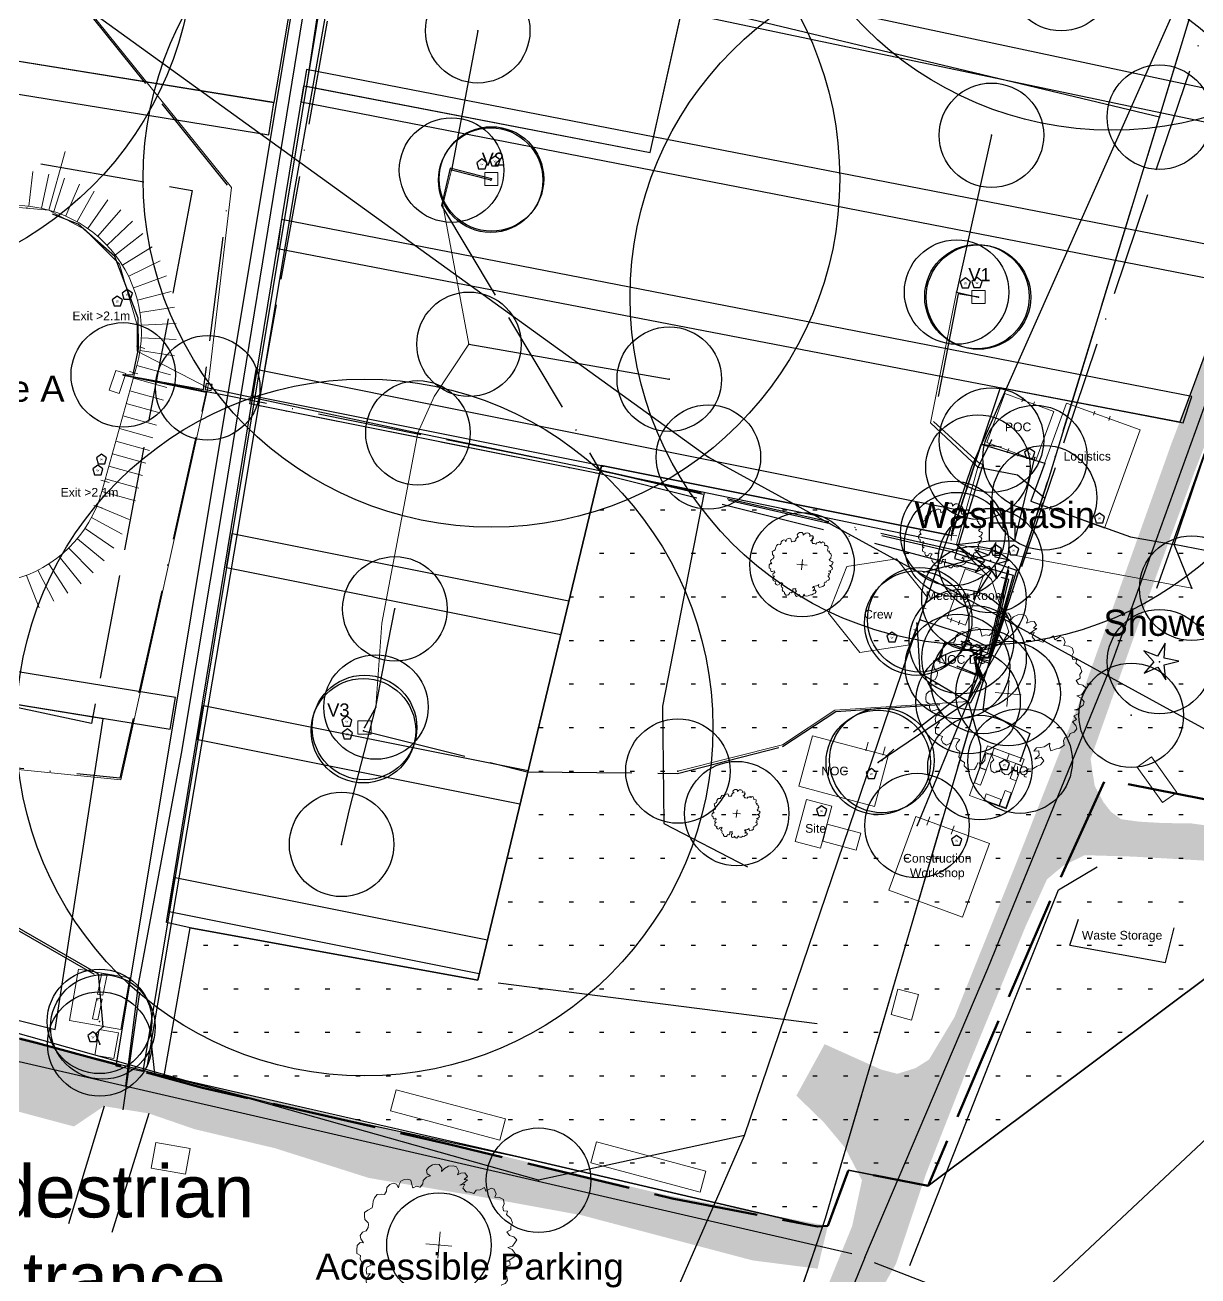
# Model space of a CAD drawing. Header units: metres. Extents: x 372109 to 376137, y 236217 to 239160.
# Drawn here: x 374133 to 374267.7, y 237912 to 238055.7 of the extents above; entities that cross this region are included whole.
import ezdxf

# ---------------------------------------------------------------- set-up
doc = ezdxf.new("R2010")
doc.units = ezdxf.units.M
doc.header["$MEASUREMENT"] = 0
doc.header["$PDMODE"] = 32
doc.header["$PDSIZE"] = 12
for name, pattern in [('ACAD_ISO02W100', [15, 12, -3]), ('ACAD_ISO05W100', [33, 24, -3, 0, -3, 0, -3]), ('ACAD_ISO11W100', [33, 12, -3, 12, -3, 0, -3])]:
    doc.linetypes.add(name, pattern=pattern)
for name, color, linetype, lineweight, true_color in [('Areas', 18, 'Continuous', 25, 0x000000), ('Areas ... Backstage', 16, 'Continuous', 25, 0x800000), ('Areas ... Camping', 96, 'Continuous', 25, 0x008000), ('Fences', 18, 'Continuous', 25, 0x000000), ('Fire ... CO2 Extinguisher', 4, 'Continuous', 25, 0x00ffff), ('Fire ... Foam Extinguisher', 3, 'Continuous', 25, 0x00ff00), ('Fire ... Water Extinguisher', 1, 'Continuous', 25, 0xff0000), ('Heras (internal)', 16, 'Continuous', 25, 0x800000), ('Heras (perimeter)', 16, 'Continuous', 25, 0x800000), ('Labels', 18, 'Continuous', 25, 0x000000), ('Labels ... Gate Labels', 18, 'Continuous', 25, 0x000000), ('License ... Film', 6, 'ACAD_ISO02W100', 25, 0xff00ff), ('License ... License Boundary', 1, 'ACAD_ISO02W100', 50, 0xff0000), ('Lighting ... Festoon', 4, 'Continuous', 25, 0x00ffff), ('Natural ... Hedges', 96, 'Continuous', 25, 0x008000), ('Natural ... Tree Symbols', 96, 'Continuous', 5, 0x008000), ('Natural ... Trees', 96, 'Continuous', 25, 0x008000), ('Natural ... Water', 176, 'Continuous', 25, 0x000080), ('NOC ... Copper', 9, 'ACAD_ISO05W100', 25, 0xc0c0c0), ('NOC ... DK', 18, 'Continuous', 13, 0x000000), ('NOC ... DK Names', 18, 'Continuous', 25, 0x000000), ('NOC ... DK Radius', 216, 'Continuous', 25, 0x800080), ('NOC ... Fibre', 2, 'ACAD_ISO11W100', 25, 0xffff00), ('NOC ... Switch', 30, 'Continuous', 25, 0xff7f00), ('Paths ... Fire', 253, 'Continuous', 25, 0xa0a0a4), ('Paths ... Roads', 56, 'Continuous', 25, 0x808000), ('Paths ... Trackway', 9, 'Continuous', 25, 0xc0c0c0), ('Pedestrian Barrier', 6, 'Continuous', 25, 0xff00ff), ('Power ... 16', 4, 'Continuous', 25, 0x00ffff), ('Power ... 32', 5, 'Continuous', 25, 0x0000ff), ('Power ... 400-3', 1, 'Continuous', 25, 0xff0000), ('Power ... 63-3', 20, 'Continuous', 13, 0xfd5b07), ('Power ... Distro', 3, 'Continuous', 25, 0x00ff00), ('Power ... Generator', 4, 'Continuous', 25, 0x00ffff), ('Services ... Comms ... Ducts', 3, 'Continuous', 25, 0x00ff00), ('Services ... Comms ... Manholes', 3, 'Continuous', 25, 0x00ff00), ('Services ... Water Lines', 5, 'Continuous', 25, 0x0000ff), ('Services ... Water Points', 5, 'Continuous', 25, 0x0000ff), ('Streets', 18, 'Continuous', 25, 0x000000), ('Structures', 18, 'Continuous', 18, 0x000000), ('Structures ... Exits', 18, 'Continuous', 5, 0x000000), ('Structures ... Guys & Poles', 253, 'Continuous', 9, 0xa0a0a4), ('Structures ... Internal', 9, 'Continuous', 0, 0xc0c0c0), ('Structures ... Vehicles', 253, 'Continuous', 25, 0xa0a0a4), ('Water ... Labels', 136, 'Continuous', 25, 0x008080), ('Water ... Pipes', 136, 'Continuous', 25, 0x008080), ('Water ... Points', 136, 'Continuous', 25, 0x008080)]:
    doc.layers.add(name, color=color, linetype=linetype, lineweight=lineweight, true_color=true_color)
doc.styles.add('textstyle118', font='Arial.ttf')
doc.styles.add('textstyle120', font='Arial.ttf')
doc.styles.add('textstyle124', font='Arial.ttf')
doc.styles.add('textstyle126', font='Arial.ttf')
doc.styles.add('textstyle127', font='Arial.ttf')
doc.styles.add('textstyle128', font='Arial.ttf')
doc.styles.add('textstyle129', font='Arial.ttf')
doc.styles.add('textstyle130', font='Arial.ttf')
doc.styles.add('textstyle131', font='Arial.ttf')
doc.styles.add('textstyle132', font='Arial.ttf')
doc.styles.add('textstyle133', font='Arial.ttf')
doc.styles.add('textstyle134', font='Arial.ttf')
doc.styles.add('textstyle15', font='Arial.ttf')
doc.styles.add('textstyle153', font='Arial.ttf')
doc.styles.add('textstyle154', font='Arial.ttf')
doc.styles.add('textstyle155', font='Arial.ttf')
doc.styles.add('textstyle16', font='Arial.ttf')
doc.styles.add('textstyle17', font='Arial.ttf')
doc.styles.add('textstyle170', font='Arial.ttf')
doc.styles.add('textstyle172', font='Arial.ttf')
doc.styles.add('textstyle53', font='Arial.ttf')
doc.styles.add('textstyle93', font='Arial.ttf')
doc.styles.add('textstyle99', font='Arial.ttf')

# ---------------------------------------------------------------- blocks, each defined once
blk = doc.blocks.new('Fire Extinguisher - Water')
at = {"layer": 'Fire ... Water Extinguisher'}
for p, q in [((0, 0.62), (-0.59, 0.19)), ((-0.59, 0.19), (-0.37, -0.5)), ((0.59, 0.19), (0, 0.62)), ((0.37, -0.5), (0.59, 0.19)), ((-0.37, -0.5), (0.37, -0.5))]:
    blk.add_line(p, q, dxfattribs=at)
at = {"layer": 'Fire ... Water Extinguisher', "insert": (0, 0), "char_height": 0.05, "attachment_point": 5, "style": 'textstyle17'}
blk.add_mtext('\\H0.25;W', dxfattribs=at)
blk = doc.blocks.new('Clearspan 9x9')
at = {"layer": 'Structures', "flags": 128}
blk.add_lwpolyline([(4.5, -4.5), (4.5, 4.5), (-4.5, 4.5), (-4.5, -4.5)], close=True, dxfattribs=at)
blk = doc.blocks.new('Clearspan 6x6')
at = {"layer": 'Structures', "flags": 128}
blk.add_lwpolyline([(3, -3), (3, 3), (-3, 3), (-3, -3)], close=True, dxfattribs=at)
blk = doc.blocks.new('Generator')
at = {"layer": 'Power ... Generator', "flags": 128}
blk.add_lwpolyline([(-1.5, -1), (1.5, -1), (1.5, 1), (-1.5, 1)], close=True, dxfattribs=at)
blk = doc.blocks.new('Cold Room 2.4x4.8')
at = {"layer": 'Structures', "flags": 128}
blk.add_lwpolyline([(-2.4, -1.2), (2.4, -1.2), (2.4, 1.2), (-2.4, 1.2)], close=True, dxfattribs=at)
at = {"layer": 'Structures ... Internal'}
for p, q in [((2.35, 1.15), (-2.35, 1.15)), ((-2.35, 1.15), (-2.35, -1.15)), ((2.35, -1.15), (2.35, 1.15)), ((-2.35, -1.15), (2.35, -1.15))]:
    blk.add_line(p, q, dxfattribs=at)
blk = doc.blocks.new('Clearspan 9x6')
at = {"layer": 'Structures', "flags": 128}
blk.add_lwpolyline([(4.5, -3), (4.5, 3), (-4.5, 3), (-4.5, -3)], close=True, dxfattribs=at)
blk = doc.blocks.new('Continest CN20')
at = {"layer": 'Structures', "flags": 128}
blk.add_lwpolyline([(-1.12, -3.029), (1.12, -3.029), (1.12, 3.029), (-1.12, 3.029)], close=True, dxfattribs=at)
blk = doc.blocks.new('Clearspan 12x9')
at = {"layer": 'Structures', "flags": 128}
blk.add_lwpolyline([(6.01, -4.29), (6.01, 4.71), (-5.99, 4.71), (-5.99, -4.29)], close=True, dxfattribs=at)
blk = doc.blocks.new('Fire Extinguisher - Foam')
at = {"layer": 'Fire ... Foam Extinguisher'}
for p, q in [((-0.01, 0.63), (-0.6, 0.19)), ((-0.6, 0.19), (-0.37, -0.52)), ((0.6, 0.2), (-0.01, 0.63)), ((0.38, -0.51), (0.6, 0.2)), ((-0.37, -0.52), (0.38, -0.51))]:
    blk.add_line(p, q, dxfattribs=at)
at = {"layer": 'Fire ... Foam Extinguisher', "insert": (0, 0), "char_height": 1, "attachment_point": 5, "style": 'textstyle16'}
blk.add_mtext('\\H0.25;F', dxfattribs=at)
blk = doc.blocks.new('Fire Extinguisher - CO2')
at = {"layer": 'Fire ... CO2 Extinguisher'}
for p, q in [((0, 0.62), (-0.59, 0.19)), ((-0.59, 0.19), (-0.37, -0.5)), ((0.59, 0.19), (0, 0.62)), ((0.37, -0.5), (0.59, 0.19)), ((-0.37, -0.5), (0.37, -0.5))]:
    blk.add_line(p, q, dxfattribs=at)
at = {"layer": 'Fire ... CO2 Extinguisher', "insert": (0, 0), "char_height": 0.05, "attachment_point": 5, "style": 'textstyle15'}
blk.add_mtext('\\H0.25;C', dxfattribs=at)
blk = doc.blocks.new('40ft trailer')
at = {"layer": 'Structures'}
for p, q in [((13, 2.5), (0, 2.5)), ((0, 2.5), (0, 0)), ((13, 0), (13, 2.5)), ((0, 0), (13, 0))]:
    blk.add_line(p, q, dxfattribs=at)
blk = doc.blocks.new('Continest CN20 x2')
at = {"layer": 'Structures', "flags": 128}
blk.add_lwpolyline([(-2.24, -3.029), (2.24, -3.029), (2.24, 3.029), (-2.24, 3.029)], close=True, dxfattribs=at)
blk = doc.blocks.new('Continest CN10')
at = {"layer": 'Structures', "flags": 128}
blk.add_lwpolyline([(-1.12, -1.5), (1.12, -1.5), (1.12, 1.5), (-1.12, 1.5)], close=True, dxfattribs=at)
blk = doc.blocks.new('Hex 10x12')
at = {"layer": 'Structures', "flags": 128}
blk.add_lwpolyline([(2.89, 5), (-2.89, 5), (-5.77, 0), (-2.89, -5), (2.89, -5), (5.77, 0)], close=True, dxfattribs=at)
blk = doc.blocks.new('Table 6ft')
at = {"layer": 'Structures ... Internal', "flags": 128}
blk.add_lwpolyline([(-0.9144, -0.381), (0.9144, -0.381), (0.9144, 0.381), (-0.9144, 0.381)], close=True, dxfattribs=at)
blk = doc.blocks.new('Tree')
at = {"layer": 'Natural ... Tree Symbols', "linetype": 'ByBlock'}
for p, q in [((0, -1.5), (0, 1.5)), ((-1.5, 0), (1.5, 0))]:
    blk.add_line(p, q, dxfattribs=at)
blk.add_lwpolyline([(-0.97, -7.72), (-1.22, -7.33), (-1.15, -6.93), (-1.6, -7.13), (-1.99, -7.13), (-1.99, -7.91), (-2.31, -8.32), (-2.76, -8.22), (-2.89, -8.61), (-3.08, -9.01), (-3.47, -9.11), (-3.85, -9.11), (-4.3, -8.71), (-4.3, -8.32), (-4.69, -8.11), (-5.01, -7.72), (-4.94, -7.13), (-5.32, -6.93), (-5.46, -6.53), (-5.32, -6.14), (-5.07, -5.74), (-5.52, -5.64), (-5.91, -5.83), (-6.09, -6.24), (-6.54, -6.53), (-6.93, -6.33), (-7.19, -5.94), (-7.06, -5.55), (-7.51, -5.44), (-7.89, -5.25), (-7.96, -4.75), (-7.83, -4.36), (-7.57, -3.96), (-7.96, -4.06), (-8.08, -3.66), (-8.02, -3.27), (-7.57, -2.97), (-7.83, -2.47), (-8.28, -2.67), (-8.66, -2.77), (-8.86, -2.37), (-8.86, -1.98), (-9.3, -1.78), (-9.36, -1.39), (-9.36, -0.89), (-9.04, -0.5), (-8.66, -0.5), (-8.98, -0.09), (-9.11, 0.3), (-8.86, 0.69), (-8.47, 0.89), (-8.28, 1.3), (-8.28, 1.69), (-8.32, 1.81), (-8.73, 2.18), (-8.79, 2.58), (-8.86, 2.97), (-8.47, 3.27), (-8.02, 3.57), (-7.96, 3.96), (-7.96, 4.36), (-7.83, 4.76), (-7.57, 5.15), (-7.12, 5.25), (-6.74, 5.25), (-6.54, 5.65), (-6.54, 6.04), (-6.22, 6.44), (-5.84, 6.63), (-5.46, 6.54), (-5.19, 6.14), (-5.14, 6.54), (-5.01, 6.93), (-4.62, 7.13), (-4.24, 7.23), (-3.85, 7.13), (-3.59, 6.34), (-3.53, 6.3), (-3.14, 6.5), (-2.76, 6.44), (-2.73, 6.44), (-2.44, 6.83), (-2.44, 7.23), (-2.12, 7.63), (-1.67, 7.82), (-2.05, 8.02), (-2.19, 8.42), (-1.92, 8.82), (-1.54, 9.12), (-1.15, 9.21), (-0.77, 9.21), (-0.45, 8.82), (-0.45, 8.42), (-0.13, 8.82), (0.32, 9.12), (0.83, 9.21), (1.22, 9.12), (1.54, 8.62), (1.41, 8.22), (1.8, 8.42), (2.25, 8.52), (2.57, 8.12), (2.25, 7.73), (2.63, 7.73), (2.18, 7.33), (1.8, 7.04), (2.37, 7.23), (2.18, 6.74), (2.57, 6.34), (3.02, 6.34), (3.47, 6.24), (3.72, 6.63), (4.17, 6.74), (4.62, 7.04), (4.81, 6.63), (5.39, 7.04), (5.77, 6.93), (6.03, 6.44), (5.9, 6.04), (6.47, 6.04), (6.92, 5.85), (7.06, 5.35), (6.92, 4.96), (7.06, 4.55), (7.51, 4.55), (7.44, 4.16), (7.96, 3.77), (8.21, 3.27), (8.02, 2.88), (8.08, 2.47), (7.64, 2.18), (7.96, 1.78), (8.47, 1.69), (8.86, 1.39), (8.66, 0.99), (8.41, 0.6), (7.89, 0.41), (8.41, 0.2), (8.79, -0.2), (8.72, -0.59), (8.14, -1.09), (7.76, -1.19), (8.27, -1.19), (8.34, -1.58), (7.76, -1.88), (8.08, -2.28), (7.64, -2.58), (8.08, -2.97), (8.21, -3.36), (7.96, -3.75), (7.51, -3.96), (7.37, -4.36), (6.92, -4.45), (6.8, -4.85), (6.92, -5.34), (6.47, -5.74), (6.09, -5.83), (5.45, -6.14), (5.26, -5.64), (5.26, -5.25), (4.68, -5.74), (4.23, -5.83), (3.78, -5.94), (3.53, -6.33), (4.1, -6.24), (4.17, -6.72), (3.72, -7.22), (4.42, -6.93), (4.75, -7.33), (4.42, -7.82), (4.04, -8.02), (3.53, -8.41), (3.14, -8.41), (2.57, -8.8), (1.99, -8.91), (1.6, -8.8), (1.28, -8.41), (1.15, -8.91), (0.83, -9.3), (0.45, -9.3), (0.06, -9.01), (0.06, -8.61), (-0.32, -9.01), (-0.77, -9.21), (-1.15, -9.01), (-1.29, -8.52), (-1.29, -8.11)], close=True, dxfattribs=at)
blk = doc.blocks.new('Container 10ft')
at = {"layer": 'Structures'}
for p, q in [((-1.22, 1.7), (-1.22, -1.33)), ((-1.22, 1.7), (1.21, 1.7)), ((1.21, -1.33), (1.21, 1.7)), ((-1.22, -1.33), (1.21, -1.33))]:
    blk.add_line(p, q, dxfattribs=at)
blk = doc.blocks.new('2x8ft stage')
at = {"layer": 'Structures ... Internal'}
for p, q in [((-1.22, -0.305), (-1.22, 0.305)), ((-1.22, 0.305), (1.22, 0.305)), ((1.22, -0.305), (1.22, 0.305)), ((-1.22, -0.305), (1.22, -0.305))]:
    blk.add_line(p, q, dxfattribs=at)
blk = doc.blocks.new('Composting Toilet 3-bay')
at = {"layer": 'Structures', "flags": 128}
blk.add_lwpolyline([(-2, -1.5), (2, -1.5), (2, 1.5), (-2, 1.5)], close=True, dxfattribs=at)

msp = doc.modelspace()

# ---------------------------------------------------------------- hatches: boundary and pattern name
at = {"layer": 'Areas ... Backstage', "transparency": 33554687}
h = msp.add_hatch(dxfattribs=at)
h.set_pattern_fill('ACAD_ISO07W100', color=256, style=0, pattern_type=0)
h.set_pattern_definition([(0, (0, 0), (0, 5), [0.5, -3])])
h.paths.add_polyline_path([(374199.22, 238005.1), (374239.41, 237997.06), (374242.82, 238007.54), (374250.12, 238005.36), (374248.52, 238000.99), (374259.98, 237996.91), (374265, 237996), (374269, 238008), (374281, 238006), (374286, 238024), (374322.88, 238014.31), (374301.43, 237960.2), (374286.33, 237963.18), (374283, 237957), (374236.72, 237922.36), (374227.59, 237924.16), (374225.21, 237917.77), (374224.02, 237917.69), (374189.48, 237925.74), (374149, 237935), (374152, 237952), (374185, 237946)], flags=0)
at = {"layer": 'Natural ... Hedges', "transparency": 33554687}
for points in [[(374081.75, 237951.76), (374080.74, 237946.4), (374096.66, 237941.61), (374107.78, 237937.24), (374123.27, 237933.33), (374134.62, 237930.26), (374138.64, 237929.19), (374142.09, 237931.52), (374143.03, 237936.25), (374133.79, 237939.13), (374108.84, 237945.4), (374092.52, 237949.77)], [(374147.23, 237930.69), (374152.48, 237928.88), (374161.7, 237926.7), (374172.53, 237923.27), (374184.88, 237921.2), (374196.89, 237919.01), (374216.58, 237913.81), (374224.03, 237912.86), (374225.21, 237917.77), (374206.65, 237921.32), (374191.98, 237924.8), (374178.62, 237928.06), (374159.34, 237932.61), (374147.88, 237935.24)]]:
    msp.add_hatch(color=256, dxfattribs=at).paths.add_polyline_path(points, flags=0)
at = {"layer": 'Paths ... Roads', "transparency": 33554687}
for points in [[(374158.92, 238195.58), (374159.41, 238192.26), (374171.23, 238194.13), (374186.78, 238196.07), (374196.98, 238197.2), (374209.61, 238198.66), (374219.82, 238200.12), (374232.13, 238200.69), (374240.79, 238200.12), (374249.21, 238199.15), (374258.53, 238197.61), (374268.97, 238195.18), (374277.8, 238192.43), (374289.3, 238188.46), (374296.99, 238184.9), (374305.09, 238179.87), (374310.27, 238173.23), (374311.81, 238168.21), (374312.05, 238164.25), (374311.65, 238159.55), (374310.51, 238151.78), (374309.14, 238144.97), (374307.11, 238136.15), (374304.2, 238125.13), (374301.2, 238112.83), (374296.91, 238097.12), (374293.67, 238086.1), (374289.54, 238073.47), (374282.74, 238054.12), (374276.34, 238037.92), (374269.94, 238021.4), (374264.68, 238007.64), (374253.91, 237977.43), (374246.95, 237959.7), (374239.74, 237941.72), (374236.82, 237936.86), (374235.28, 237935.89), (374233.18, 237935.24), (374231.32, 237935.73), (374224.84, 237938.64), (374221.6, 237932.73), (374224.76, 237929.65), (374227.19, 237926.74), (374229.13, 237923.01), (374228, 237917.75), (374222.65, 237904.63), (374213.99, 237880.99), (374207.59, 237862.52), (374202.81, 237851.11), (374197.63, 237840.34), (374191.64, 237829.81), (374187.75, 237823.65), (374182.89, 237818.96), (374179.73, 237817.01), (374186.78, 237813.94), (374189.53, 237818.88), (374194.39, 237825.52), (374200.63, 237834.02), (374203.95, 237840.98), (374205.16, 237846.09), (374208.56, 237853.94), (374211.88, 237862.36), (374215.69, 237873.05), (374223.7, 237894.51), (374230.02, 237908.11), (374233.02, 237913.38), (374236.42, 237923.58), (374241.44, 237936.38), (374247.92, 237952.17), (374250.35, 237957.51), (374255.69, 237972.25), (374260.55, 237985.93), (374267.27, 238004.23), (374274.15, 238021.89), (374283.3, 238045.53), (374288.89, 238060.68), (374295.45, 238081.08), (374300.07, 238095.25), (374304.28, 238110.48), (374307.44, 238124.57), (374312.13, 238143.6), (374315.53, 238157.61), (374316.75, 238166.43), (374317.48, 238171.37), (374316.83, 238175.83), (374311.08, 238181.49), (374307.68, 238182.95), (374300.71, 238186.76), (374288.32, 238191.94), (374275.45, 238196.39), (374263.46, 238199.71), (374247.03, 238202.63), (374236.26, 238203.76), (374224.84, 238204.01), (374213.66, 238203.12), (374189.78, 238200.36), (374170.42, 238197.04)], [(374255.37, 237971.48), (374250.31, 237957.51), (374252.29, 237959.17), (374254.72, 237960.34), (374260.19, 237960.18), (374268.12, 237959.74), (374275.17, 237959.17), (374282.33, 237957.88), (374288.85, 237956.5), (374295.65, 237954.92), (374303.87, 237953.02), (374311.4, 237951.19), (374317.92, 237949.78), (374326.42, 237948.2), (374333.75, 237947.15), (374341.16, 237945.4), (374350.27, 237943.34), (374356.18, 237941.6), (374362.34, 237939.74), (374371.85, 237936.09), (374383.47, 237931.48), (374396.47, 237925.73), (374402.67, 237922.85), (374408.78, 237919.09), (374415.95, 237913.94), (374425.42, 237907.06), (374429.47, 237903.94), (374435.26, 237900.3), (374438.62, 237898.4), (374443.76, 237896.13), (374449.47, 237893.98), (374456.15, 237892), (374462.18, 237890.91), (374468.66, 237890.42), (374477.41, 237890.26), (374490.2, 237890.26), (374498.26, 237889.53), (374503.6, 237889.13), (374514.17, 237887.22), (374521.66, 237885.12), (374529.6, 237883.17), (374538.83, 237881.84), (374550.49, 237880.62), (374561.26, 237879.81), (374580.21, 237878.48), (374591.06, 237877.75), (374604.38, 237877.42), (374616.16, 237876.9), (374622.96, 237876.29), (374634.67, 237873.66), (374640.05, 237871.47), (374647.66, 237868.11), (374657.66, 237863.62), (374666.65, 237860.54), (374675.32, 237858.19), (374683.74, 237856.05), (374694.22, 237853.86), (374699.89, 237852.69), (374710.62, 237850.54), (374720.18, 237848.64), (374731.27, 237846.69), (374745.65, 237844.06), (374758.08, 237841.27), (374768.6, 237839.08), (374777.11, 237837.99), (374784.96, 237838.03), (374793.54, 237838.96), (374810.22, 237842.81), (374818.28, 237845.6), (374829.94, 237848.39), (374839.66, 237849.89), (374844.56, 237850.18), (374853.22, 237850.46), (374876.38, 237850.66), (374886.87, 237850.22), (374899.75, 237850.5), (374910.64, 237851.59), (374910.19, 237854.3), (374899.42, 237853.7), (374885.86, 237853.66), (374878.45, 237853.74), (374870.39, 237853.74), (374859.14, 237853.74), (374845.65, 237853.41), (374831.64, 237851.92), (374822.98, 237849.73), (374810.35, 237846.69), (374794.76, 237842.73), (374785.61, 237841.39), (374780.67, 237841.35), (374776.13, 237841.43), (374768.32, 237842.36), (374759.41, 237844.18), (374749.78, 237846.25), (374736.86, 237848.92), (374725.44, 237851.11), (374713.17, 237853.58), (374701.15, 237856.09), (374686.09, 237859.2), (374672.6, 237862.36), (374661.83, 237866.05), (374655.96, 237868.44), (374649.16, 237871.51), (374642.24, 237874.87), (374637.7, 237877.02), (374631.22, 237878.23), (374622.2, 237879.61), (374606.4, 237880.62), (374591.71, 237880.99), (374579.28, 237881.84), (374567.09, 237882.81), (374554.66, 237883.78), (374545.87, 237884.67), (374537.29, 237885.48), (374531.91, 237886.49), (374523.73, 237888.15), (374515.71, 237890.22), (374505.26, 237892.28), (374499.64, 237893.38), (374490.16, 237893.78), (374478.91, 237893.74), (374468.7, 237893.9), (374461.98, 237894.51), (374451.74, 237897.06), (374441.86, 237901.15), (374435.06, 237904.83), (374429.67, 237908.4), (374423.88, 237912.73), (374418.29, 237916.82), (374410.88, 237921.96), (374403.52, 237926.29), (374397.81, 237929.41), (374395.13, 237930.71), (374389.75, 237932.73), (374384.61, 237934.92), (374377.81, 237937.63), (374368.74, 237940.71), (374360.48, 237943.91), (374353.27, 237946.5), (374347.72, 237948.28), (374342.09, 237949.05), (374334.52, 237950.55), (374323.51, 237952.49), (374312.5, 237954.56), (374301.77, 237956.86), (374289.38, 237959.98), (374280.43, 237962), (374273.75, 237963.06), (374266.95, 237963.99), (374263.71, 237964.03), (374260.95, 237964.19), (374258.89, 237964.47), (374257.72, 237965.33), (374256.87, 237966.42), (374255.85, 237968.32)], [(374143.03, 237936.25), (374142.09, 237931.52), (374147.23, 237930.69), (374147.88, 237935.24)]]:
    msp.add_hatch(color=256, dxfattribs=at).paths.add_polyline_path(points, flags=0)

# ---------------------------------------------------------------- linework, layer by layer
at = {"layer": 'Areas'}
for p, q in [((374211, 238002), (374206.21, 237977.45)), ((374206.21, 237977.45), (374206.39, 237963.99)), ((374206.39, 237963.99), (374216, 237959))]:
    msp.add_line(p, q, dxfattribs=at)
at = {"layer": 'Areas ... Backstage', "flags": 128}
msp.add_lwpolyline([(374199.22, 238005.1), (374239.41, 237997.06), (374242.82, 238007.54), (374250.12, 238005.36), (374248.52, 238000.99), (374259.98, 237996.91), (374265, 237996), (374269, 238008), (374281, 238006), (374281, 238006), (374290.15, 238041.39), (374329.44, 238032.01), (374301.43, 237960.2), (374286.33, 237963.18), (374283, 237957), (374236.72, 237922.36), (374227.59, 237924.16), (374225.21, 237917.77), (374224.02, 237917.69), (374189.48, 237925.74), (374149, 237935), (374152, 237952), (374185, 237946)], close=True, dxfattribs=at)
at = {"layer": 'Areas ... Camping', "flags": 128}
for points in [[(374061, 238063), (374069.15, 238090.77), (374071.45, 238099.01), (374168.92, 238090.01), (374161.58, 238046.76), (374061, 238063)], [(374215.18, 238087.62), (374288.39, 238071.92), (374267.33, 238014.56), (374265.65, 238010.07), (374245, 238014), (374242.5, 238006.57), (374239.41, 237997.06), (374199.22, 238005.1), (374185, 237946), (374152, 237952), (374149.28, 237952.62), (374165.03, 238048.69), (374204.79, 238041.01)], [(374208.81, 238059.04), (374168.21, 238067.71), (374165.33, 238048.63), (374204.79, 238041.01), (374208.81, 238059.04), (374208.81, 238059.04)], [(374055.41, 237973.04), (374058.44, 237960.7), (374081.95, 237953.98), (374136.49, 237940.33), (374142, 237976), (374056.79, 237989.9), (374055.41, 237973.04)]]:
    msp.add_lwpolyline(points, close=True, dxfattribs=at)
at = {"layer": 'Fences'}
msp.add_lwpolyline([(374234.62, 237913.22), (374244.64, 237938.73), (374251.7, 237956.38), (374256.15, 237959)], dxfattribs=at)
at = {"layer": 'Heras (internal)'}
for p, q in [((374277.79, 237993.51), (374265, 237996)), ((374253, 237950), (374254, 237953)), ((374264, 237948), (374265, 237952)), ((374253, 237950), (374264, 237948))]:
    msp.add_line(p, q, dxfattribs=at)
at = {"layer": 'Heras (internal)', "flags": 128}
for points in [[(374263, 237991), (374269, 238008), (374281, 238006), (374285.89, 238023.61)], [(374149, 237935), (374152, 237952), (374185, 237946), (374199.22, 238005.1), (374239.41, 237997.06), (374242.82, 238007.54), (374245.15, 238007.21)]]:
    msp.add_lwpolyline(points, dxfattribs=at)
at = {"layer": 'Heras (perimeter)', "flags": 128}
msp.add_lwpolyline([(374003.72, 237965.11), (374001.89, 237943.92), (374006.51, 237936.07), (374027.59, 237925.79), (374046.75, 237938.45), (374055.03, 237955.12), (374057.99, 237958.55), (374066.62, 237958.08), (374074.32, 237954.02), (374134.45, 237938.74), (374162.92, 237931.43), (374189.48, 237925.74), (374224.02, 237917.69), (374225.21, 237917.77), (374227.59, 237924.16), (374236.72, 237922.36), (374283, 237957), (374286.33, 237963.18), (374301.43, 237960.2), (374350.62, 238084.29), (374367.43, 238144.1), (374378.12, 238242.25), (374380, 238256), (374391, 238257)], dxfattribs=at)
at = {"layer": 'License ... Film', "flags": 128}
msp.add_lwpolyline([(374152.22, 238036.66), (374140.66, 237975.45), (374104.5, 237983.22), (374115.31, 238043.15)], close=True, dxfattribs=at)
at = {"layer": 'License ... License Boundary', "flags": 128}
msp.add_lwpolyline([(374191.54, 238455.62), (374198.75, 238453.27), (374202.8, 238449.22), (374203.12, 238443.96), (374200.05, 238438.7), (374197.29, 238434.97), (374188.63, 238427.04), (374181.74, 238422.91), (374180.21, 238402.42), (374174.78, 238385.58), (374166.44, 238370.51), (374158.59, 238361.36), (374160.04, 238344.92), (374159.4, 238330.75), (374153.65, 238324.52), (374151.86, 238310.35), (374135.83, 238290.91), (374130.81, 238274.72), (374130.62, 238258.86), (374133.42, 238247.48), (374130.92, 238230.28), (374131.05, 238216.12), (374127.88, 238208.87), (374119.34, 238199.9), (374107.1, 238191.12), (374103.14, 238189.29), (374096.6, 238192.89), (374092.31, 238179.02), (374099.96, 238175.6), (374102.16, 238169.42), (374103.22, 238162.44), (374102.04, 238157.71), (374099.06, 238152.99), (374096.6, 238144.11), (374094.35, 238138.79), (374082.05, 238119.57), (374075.08, 238110.94), (374070.35, 238101.48), (374066.8, 238091.9), (374058.99, 238087.76), (374051.37, 238086.85), (374042.95, 238084.5), (374025.7, 238072.44), (374011.13, 238061.1), (374003.27, 238042.07), (373997.6, 238031.79), (373997.93, 238021.74), (373998.74, 238015.27), (373990.72, 237997.77), (373993.96, 237987.17), (373994.44, 237967.33), (373997.28, 237951.78), (374006.51, 237936.07), (374018.01, 237930.32), (374027.59, 237925.79), (374046.75, 237938.45), (374051.6, 237947.2), (374055.03, 237955.12), (374057.99, 237958.55), (374066.62, 237958.08), (374074.32, 237954.02), (374081.83, 237952.18), (374100.44, 237947.57), (374134.45, 237938.74), (374153.4, 237933.64), (374181.66, 237927.16), (374207.33, 237920.93), (374224.02, 237917.69), (374225.21, 237917.77), (374227.59, 237924.16), (374236.72, 237922.36), (374242.88, 237936.88), (374251.71, 237957.29), (374257.05, 237969.03), (374301.43, 237960.2), (374350.07, 238081.85), (374367.43, 238144.1), (374373.26, 238201.59), (374378.12, 238242.25), (374377.47, 238290.02), (374377.95, 238296.18), (374399.01, 238291.64), (374454.73, 238276.03), (374505.01, 238380.71), (374430, 238410), (374415.05, 238418.16), (374382.22, 238433.54), (374364.22, 238444.46), (374191.87, 238462.99)], close=True, dxfattribs=at)
at = {"layer": 'Lighting ... Festoon', "flags": 128}
msp.add_lwpolyline([(374297, 238182), (374278, 238191), (374243, 238199), (374219, 238199), (374191, 238196), (374185.77, 238166.57), (374177, 238111), (374170, 238071), (374164, 238037), (374157, 237995), (374147, 237936)], dxfattribs=at)
at = {"layer": 'Natural ... Trees'}
for p in [(374239.56, 237997.28), (374222.25, 237993.7), (374245.91, 237978.9), (374214.74, 237965.11), (374180.55, 237915.58)]:
    msp.add_point(p, dxfattribs=at)
at = {"layer": 'Natural ... Water'}
for points in [[(374080, 237948.7), (374227.98, 237914.6)], [(374295.8, 237909.3), (374271.8, 237930.7), (374246.76, 237907.27), (374230.57, 237913.53)]]:
    msp.add_lwpolyline(points, dxfattribs=at)
at = {"layer": 'NOC ... Copper', "flags": 128}
for points in [[(374144.3, 238015.49), (374145.43, 238015.54), (374146.04, 238018.47), (374146, 238022), (374143.33, 238029.08), (374139.1, 238032.8), (374134.53, 238034.59), (374130.7, 238034.7), (374123.92, 238032.18), (374120.23, 238028.4), (374118.6, 238024.31), (374117.38, 238017.94)], [(374242, 237983), (374243.5, 237984.3), (374240, 237986), (374235.76, 237987.37)], [(374242, 237983), (374243.4, 237980), (374243, 237977), (374248.4, 237974.3), (374247.29, 237971.14)], [(374090.98, 237973.98), (374094, 237973.7), (374141.1, 237946.6), (374141.57, 237941.26)]]:
    msp.add_lwpolyline(points, dxfattribs=at)
at = {"layer": 'NOC ... DK', "flags": 128}
for points in [[(374185.83, 238037.24), (374187.33, 238037.24), (374187.33, 238038.74), (374185.83, 238038.74)], [(374241.76, 238023.68), (374243.26, 238023.68), (374243.26, 238025.18), (374241.76, 238025.18)], [(374171.25, 237974.25), (374172.75, 237974.25), (374172.75, 237975.75), (374171.25, 237975.75)]]:
    msp.add_lwpolyline(points, close=True, dxfattribs=at)
at = {"layer": 'NOC ... DK Radius'}
for centre in [(374257.81, 238083.58), (374112.45, 238065.45), (374186.58, 238037.99), (374242.51, 238024.43), (374172, 237975)]:
    msp.add_circle(centre, 40, dxfattribs=at)
at = {"layer": 'NOC ... Fibre', "flags": 128}
for points in [[(374338.23, 238302.56), (374338.84, 238302.36), (374339.44, 238302.56), (374337.01, 238284.26), (374333.69, 238248.21), (374243.03, 237980.35), (374242, 237983)], [(374242, 237983), (374243.03, 237980.29), (374247.38, 237993.7), (374251, 238005), (374263.29, 238045.08), (374277.55, 238091.96), (374285.14, 238116.87), (374295.71, 238145.95), (374295.5, 238146.3), (374295.14, 238146.15)], [(374242, 237983), (374243.8, 237983), (374246, 237992), (374225.72, 237997.46), (374199.02, 238004.12), (374159.83, 238011.96), (374174.54, 238093.81), (374178, 238090), (374179.48, 238085.59)], [(374144.3, 238015.49), (374153.5, 238013.8), (374156.5, 238037), (374136.3, 238062.1), (374112.26, 238065.79)], [(374144.3, 238015.49), (374144.31, 238015.46), (374144.72, 238015.38), (374153.8, 238013.5), (374143.91, 237969.18), (374094.1, 237974.1), (374090.98, 237973.98)], [(374242, 237983), (374243.7, 237983.1), (374246, 237993), (374239.68, 237995.1), (374199, 238004.5), (374153.7, 238013.6), (374144.34, 238015.47), (374144.3, 238015.49)], [(374242, 237983), (374243.55, 237983.42), (374249, 238006)], [(373773.48, 237163.92), (373768.72, 237163.3), (373767.37, 237162.2), (373765.37, 237161.22), (373770, 237165), (373783, 237185), (373801, 237197), (373804, 237204), (373811.65, 237208.16), (373845.46, 237230.29), (373877.72, 237245.24), (373963.67, 237256.5), (373992.85, 237275.04), (374070.27, 237325.1), (374121.62, 237358.18), (374126.64, 237365.15), (374127.37, 237382.21), (374128.77, 237453.8), (374148.25, 237576.33), (374151.41, 237592.13), (374153.28, 237635.46), (374152.29, 237711.93), (374161.84, 237755.27), (374168.52, 237786.56), (374174.41, 237807.42), (374185.25, 237823.94), (374205, 237860), (374215.44, 237890.77), (374224.95, 237918.67), (374243.03, 237980.29), (374242, 237983)], [(374242, 237983), (374242.39, 237980.62), (374241.09, 237979.17), (374234.49, 237974.04), (374231.41, 237971.22)]]:
    msp.add_lwpolyline(points, dxfattribs=at)
at = {"layer": 'NOC ... Fibre'}
for points in [[(374186.58, 238037.99), (374181.84, 238039.24), (374180.85, 238034.95), (374199, 238004.6), (374240.41, 237995.26), (374246.89, 237993.07), (374243.7, 237982.4), (374242, 237983)], [(374242.51, 238024.43), (374240.16, 238024.79), (374237.33, 238010.15), (374242.51, 238005.44), (374243.01, 238005.19), (374240.34, 237996.39), (374239.76, 237994.4), (374246.51, 237992.48), (374243.73, 237982.63), (374242, 237983)], [(374171.88, 237974.63), (374190.7, 237969.9), (374207.96, 237969.73), (374220, 237972.81), (374226.11, 237976.83), (374241.63, 237977.89), (374242.8, 237980.3), (374242, 237983)]]:
    msp.add_lwpolyline(points, dxfattribs=at)
at = {"layer": 'NOC ... Switch'}
for p in [(374186.58, 238037.99), (374242.51, 238024.43), (374144.3, 238015.49), (374249, 238006), (374235.76, 237987.37), (374242, 237983), (374171.88, 237974.63), (374231.41, 237971.22), (374247.29, 237971.14), (374141.57, 237941.26)]:
    msp.add_point(p, dxfattribs=at)
at = {"layer": 'Paths ... Fire', "flags": 128}
for points in [[(374168.54, 238069.69), (374167.88, 238065.73), (374278.15, 238042.52), (374279.54, 238046.02)], [(374161.01, 238043.06), (374161.6, 238046.71), (374068.7, 238061.81), (374068.1, 238058.15)], [(374165.33, 238050.55), (374164.74, 238046.84), (374272, 238026), (374273.12, 238029.61)], [(374162.46, 238033.34), (374162, 238030), (374266, 238010), (374267, 238013)], [(374159.52, 238016.1), (374159.02, 238013.14), (374239.41, 237997.06), (374240, 238000)], [(374195.47, 237989.53), (374194.53, 237985.64), (374156.14, 237993.32), (374156.8, 237997.26)], [(374149.7, 237974.8), (374150.29, 237978.45), (374057.39, 237993.55), (374056.79, 237989.9)], [(374190.79, 237970.07), (374189.85, 237966.18), (374152.86, 237973.58), (374153.52, 237977.52)], [(374186.11, 237950.61), (374185.17, 237946.72), (374149.58, 237953.84), (374150.24, 237957.78)]]:
    msp.add_lwpolyline(points, close=True, dxfattribs=at)
at = {"layer": 'Paths ... Trackway', "flags": 128}
msp.add_lwpolyline([(374146.54, 237935.52), (374143.49, 237936.11), (374186.78, 238196.07), (374189.9, 238196.4), (374189.74, 238195.57)], close=True, dxfattribs=at)
msp.add_lwpolyline([(374158.85, 238012.15), (374159.02, 238013.14), (374199.22, 238005.1), (374199.02, 238004.12), (374158.82, 238012.16)], dxfattribs=at)
at = {"layer": 'Pedestrian Barrier'}
for p, q in [((374153.8, 238014.5), (374153.7, 238013.8)), ((374154.5, 238014.4), (374153.8, 238014.5)), ((374154.4, 238013.7), (374154.5, 238014.4)), ((374154.5, 238014.4), (374154.5, 238014.4)), ((374153.7, 238013.8), (374154.4, 238013.7)), ((374187.35, 237945.67), (374224, 237941)), ((374146.16, 237944.61), (374144.25, 237931.09)), ((374147.46, 237939.12), (374147.88, 237935.24)), ((374142.09, 237931.52), (374138, 237918)), ((374147.23, 237930.69), (374143, 237917))]:
    msp.add_line(p, q, dxfattribs=at)
at = {"layer": 'Power ... 16'}
for p, q in [((374186.49, 238037.85), (374182, 238039)), ((374240, 238025), (374242.33, 238024.47)), ((374173.32, 237977.35), (374172, 237975))]:
    msp.add_line(p, q, dxfattribs=at)
at = {"layer": 'Power ... 32'}
for p, q in [((374185, 238055), (374182, 238039)), ((374244, 238043), (374240, 238025)), ((374184, 238019), (374207, 238015)), ((374244, 238008), (374242.45, 238004.9)), ((374241.31, 237977.98), (374231, 237971)), ((374241.31, 237977.98), (374235.45, 237963.74))]:
    msp.add_line(p, q, dxfattribs=at)
at = {"layer": 'Power ... 32', "flags": 128}
for points in [[(374267, 237991), (374265, 237996), (374269.25, 238008.54), (374274.37, 238009.72)], [(374242.45, 238004.9), (374247, 238004), (374250.09, 238001.38)], [(374240, 237996), (374244, 237993), (374241.99, 237989.81)], [(374173.32, 237977.35), (374174, 237981), (374175.49, 237988.62)], [(374235.42, 237986.99), (374235.77, 237981.29), (374241.31, 237977.98)], [(374241.31, 237977.98), (374243, 237984), (374240.55, 237984.87)], [(374241.31, 237977.98), (374242.5, 237981), (374240.1, 237982)], [(374169.37, 237961.58), (374170.27, 237965.57), (374173.32, 237977.35)], [(374241.31, 237977.98), (374242.74, 237972.89), (374242.68, 237970.4)], [(374094, 237974), (374141.41, 237946.71), (374141.95, 237940.62)], [(374141.95, 237940.62), (374141.12, 237939.78), (374141.59, 237938.66)]]:
    msp.add_lwpolyline(points, dxfattribs=at)
at = {"layer": 'Power ... 400-3', "flags": 128}
for points in [[(374154, 238014), (374178.14, 238008.83)], [(374178.14, 238008.83), (374240, 237996)], [(374240, 237996), (374243.73, 237996.45)]]:
    msp.add_lwpolyline(points, dxfattribs=at)
at = {"layer": 'Power ... 63-3'}
for p, q in [((374242.45, 238004.9), (374240, 237996)), ((374240, 237996), (374267, 237991))]:
    msp.add_line(p, q, dxfattribs=at)
at = {"layer": 'Power ... 63-3', "flags": 128}
for points in [[(374154, 238014), (374154, 238014), (374156.71, 238036.99), (374136.38, 238062.32)], [(374184, 238019), (374181, 238035), (374182, 238039)], [(374154, 238014), (374145.88, 238018.2), (374145.88, 238021.2), (374143.88, 238028.2), (374139.88, 238032.2), (374135.76, 238034.4), (374130.55, 238034.88), (374123.75, 238032.44), (374118.88, 238026.2), (374116.4, 238017.65)], [(374242.45, 238004.9), (374237, 238010), (374240, 238025)], [(374178.14, 238008.83), (374180, 238013), (374184, 238019)], [(374154, 238014), (374144, 237969), (374094, 237974)], [(374178.14, 238008.83), (374174, 237987), (374173.32, 237977.35)], [(374241.31, 237977.98), (374246, 237986), (374244, 237992), (374240, 237996)], [(374241.31, 237977.98), (374226, 237977), (374220, 237973), (374208, 237970)]]:
    msp.add_lwpolyline(points, dxfattribs=at)
at = {"layer": 'Power ... Distro'}
for p in [(374252, 238061), (374185, 238055), (374244, 238043), (374182, 238039), (374186.49, 238037.85), (374240, 238025), (374242.33, 238024.47), (374184, 238019), (374207, 238015), (374154, 238014), (374178.14, 238008.83), (374244, 238008), (374242.45, 238004.9), (374250.09, 238001.38), (374240, 237996), (374241.99, 237989.81), (374267, 237991), (374175.49, 237988.62), (374235.42, 237986.99), (374240.55, 237984.87), (374240.1, 237982), (374173.32, 237977.35), (374241.31, 237977.98), (374172, 237975), (374231, 237971), (374208, 237970), (374242.68, 237970.4), (374235.45, 237963.74), (374169.37, 237961.58), (374141.95, 237940.62), (374141.59, 237938.66)]:
    msp.add_point(p, dxfattribs=at)
at = {"layer": 'Services ... Comms ... Ducts'}
for points in [[(374152.29, 237711.93), (374161.84, 237755.27), (374168.52, 237786.56), (374174.41, 237807.42), (374185.25, 237823.94), (374205, 237860), (374215.44, 237890.77), (374224.95, 237918.67), (374243.03, 237980.29), (374250.63, 238003.72), (374263.29, 238045.08), (374285.13, 238116.84), (374295.71, 238145.95), (374318.56, 238202.15), (374333.72, 238248.29), (374337.01, 238284.26), (374343.96, 238336.67), (374350.11, 238381.6), (374354.29, 238435.53), (374303.85, 238444.18), (374237.27, 238454.46)], [(374263.29, 238045.08), (374147.26, 238072.85), (374069.51, 238092.23)]]:
    msp.add_lwpolyline(points, dxfattribs=at)
at = {"layer": 'Services ... Comms ... Manholes'}
for p in [(374263.29, 238045.08), (374243.03, 237980.29)]:
    msp.add_point(p, dxfattribs=at)
at = {"layer": 'Services ... Water Lines'}
for points in [[(374148.09, 237704.75), (374156.87, 237758.16), (374173.69, 237813.4), (374183.94, 237845.23), (374197.84, 237887.42), (374215.64, 237928.14), (374241.74, 238004.96), (374264.9, 238057.15), (374286.12, 238111.78), (374299.78, 238171.53), (374315.01, 238192.29), (374323.19, 238234.94), (374338.55, 238287.61), (374351.24, 238357.85), (374354.41, 238438.57), (374408.79, 238537.1), (374457.08, 238633.43)], [(374077.4, 238104.94), (374088.13, 238095.09), (374211.49, 238006.06), (374293.44, 237961.19), (374355.87, 237968.02)], [(374191.99, 237923.02), (374062.27, 237959.58), (374059.23, 237977.43)], [(374215.64, 237928.14), (374191.99, 237923.02)]]:
    msp.add_lwpolyline(points, dxfattribs=at)
at = {"layer": 'Services ... Water Points'}
for p in [(374211.49, 238006.06), (374260.05, 237976.4), (374191.99, 237923.02)]:
    msp.add_point(p, dxfattribs=at)
at = {"layer": 'Streets', "flags": 128}
for points in [[(374144.6, 237933.86), (374146.09, 237945.72), (374151, 237972), (374156, 238002), (374170.78, 238092.49), (374187.75, 238193.76), (374188.32, 238198.01)], [(374229.45, 237914.15), (374243.6, 237947.32), (374257.48, 237981.45), (374272.39, 238022.78), (374284.04, 238053.05), (374295.89, 238088.08), (374301.81, 238109.3), (374306.87, 238128.92), (374312.3, 238152.61), (374314.64, 238169.88), (374312.91, 238174.26)], [(374229.45, 237914.15), (374215.05, 237878.89), (374203.72, 237847.51), (374198.39, 237836.49), (374180, 237810), (374174.23, 237792.08), (374169.08, 237775.38), (374155.68, 237708.6)]]:
    msp.add_lwpolyline(points, dxfattribs=at)
at = {"layer": 'Structures', "flags": 128}
msp.add_lwpolyline([(374141.85, 238002.1), (374145.86, 238016.55, 1), (374117.91, 238024.3), (374113.9, 238009.85, 1)], format="xyb", close=True, dxfattribs=at)
for points in [[(374260.73, 237970.45), (374263.64, 237966.38), (374265.27, 237967.55), (374262.36, 237971.62)], [(374221.47, 237961.92), (374224.37, 237961.14), (374225.67, 237965.97), (374222.77, 237966.75)], [(374228.48, 237960.92), (374229, 237962.85), (374225.13, 237963.89), (374224.62, 237961.96)]]:
    msp.add_lwpolyline(points, close=True, dxfattribs=at)
at = {"layer": 'Structures ... Exits'}
for p, q in [((374145.8, 238018.78), (374146.76, 238018.51)), ((374145, 238015.89), (374145.96, 238015.62)), ((374247.64, 238012.85), (374247.47, 238012.38)), ((374248.93, 238012.38), (374248.75, 238011.91)), ((374255.89, 238011.33), (374255.72, 238010.86)), ((374257.65, 238010.74), (374257.48, 238010.27)), ((374245.99, 238007.02), (374245.82, 238006.55)), ((374247.19, 238006.63), (374247.02, 238006.16)), ((374141.71, 238003.39), (374142.68, 238003.12)), ((374140.91, 238000.5), (374141.87, 238000.23)), ((374249.86, 238000.8), (374249.69, 238000.33)), ((374250.83, 238000.41), (374250.66, 237999.94)), ((374236.49, 237988.62), (374236.02, 237988.8)), ((374239.45, 237987.58), (374239.28, 237987.11)), ((374240.37, 237987.27), (374240.2, 237986.8)), ((374235.55, 237986.07), (374235.09, 237986.25)), ((374229.84, 237973.3), (374229.59, 237972.34)), ((374231.78, 237972.79), (374231.52, 237971.82)), ((374236.91, 237964.73), (374236.57, 237963.79)), ((374239.73, 237963.7), (374239.39, 237962.76))]:
    msp.add_line(p, q, dxfattribs=at)
at = {"layer": 'Structures ... Guys & Poles'}
for p, q in [((374135.76, 238034.4), (374137.63, 238041.15)), ((374133.47, 238034.86), (374133.9, 238038.83)), ((374134.91, 238034.63), (374135.74, 238038.54)), ((374136.32, 238034.25), (374137.54, 238038.06)), ((374137.69, 238033.74), (374139.29, 238037.4)), ((374138.99, 238033.09), (374140.95, 238036.57)), ((374140.23, 238032.31), (374142.53, 238035.58)), ((374141.38, 238031.41), (374144, 238034.44)), ((374142.44, 238030.4), (374145.35, 238033.15)), ((374143.39, 238029.29), (374146.56, 238031.73)), ((374144.22, 238028.09), (374147.62, 238030.2)), ((374144.92, 238026.81), (374148.52, 238028.57)), ((374145.5, 238025.47), (374149.25, 238026.86)), ((374145.94, 238024.08), (374149.81, 238025.08)), ((374146.23, 238022.65), (374150.19, 238023.26)), ((374146.38, 238021.2), (374150.38, 238021.4)), ((374146.39, 238019.74), (374150.38, 238019.54)), ((374146.24, 238018.28), (374150.2, 238017.69)), ((374149.71, 238015.48), (374145.86, 238016.55)), ((374149.31, 238014.04), (374145.46, 238015.11)), ((374148.91, 238012.59), (374145.05, 238013.66)), ((374148.51, 238011.15), (374144.65, 238012.22)), ((374148.11, 238009.7), (374144.25, 238010.77)), ((374147.71, 238008.26), (374143.85, 238009.32)), ((374147.31, 238006.81), (374143.45, 238007.88)), ((374146.9, 238005.37), (374143.05, 238006.43)), ((374146.5, 238003.92), (374142.65, 238004.99)), ((374146.1, 238002.47), (374142.25, 238003.54)), ((374145.7, 238001.03), (374141.85, 238002.1)), ((374141.29, 238000.41), (374144.98, 237998.89)), ((374140.66, 237999.1), (374144.19, 237997.21)), ((374139.91, 237997.85), (374143.22, 237995.61)), ((374139.03, 237996.68), (374142.11, 237994.12)), ((374136.95, 237994.63), (374139.45, 237991.51)), ((374138.04, 237995.6), (374140.84, 237992.75)), ((374134.5, 237993.05), (374136.33, 237989.49)), ((374135.76, 237993.78), (374137.94, 237990.42)), ((374133.17, 237992.45), (374134.63, 237988.73))]:
    msp.add_line(p, q, dxfattribs=at)
at = {"layer": 'Structures ... Internal', "flags": 128}
msp.add_lwpolyline([(374144.59, 238015.63), (374143.45, 238016.01), (374142.69, 238013.73), (374143.83, 238013.36)], close=True, dxfattribs=at)
at = {"layer": 'Water ... Pipes'}
msp.add_line((374236.2, 237992.83), (374243.66, 237994.79), dxfattribs=at)
at = {"layer": 'Water ... Points'}
for p, q in [((374244.52, 237996.26), (374243.66, 237994.79)), ((374244.41, 237994.56), (374244.52, 237996.26)), ((374243.66, 237994.79), (374242.08, 237995.42)), ((374242.08, 237995.42), (374243.21, 237994.15)), ((374246.08, 237994.2), (374244.41, 237994.56)), ((374243.21, 237994.15), (374242.12, 237992.83)), ((374242.12, 237992.83), (374243.69, 237993.52)), ((374243.69, 237993.52), (374244.6, 237992.08)), ((374244.43, 237993.77), (374246.08, 237994.2)), ((374244.6, 237992.08), (374244.43, 237993.77)), ((374263.94, 237984.67), (374263.08, 237983.19)), ((374263.83, 237982.96), (374263.94, 237984.67)), ((374263.08, 237983.19), (374261.5, 237983.82)), ((374261.5, 237983.82), (374262.63, 237982.55)), ((374265.5, 237982.6), (374263.83, 237982.96)), ((374262.63, 237982.55), (374261.54, 237981.24)), ((374261.54, 237981.24), (374263.1, 237981.92)), ((374263.1, 237981.92), (374264.01, 237980.48)), ((374263.85, 237982.18), (374265.5, 237982.6)), ((374264.01, 237980.48), (374263.85, 237982.18))]:
    msp.add_line(p, q, dxfattribs=at)
for p in [(374243.88, 237994.16), (374263.3, 237982.56)]:
    msp.add_point(p, dxfattribs=at)

# ---------------------------------------------------------------- block references
at = {"layer": 'Fire ... CO2 Extinguisher'}
for p in [(374241.14, 237984.38), (374242.31, 237983.91)]:
    msp.add_blockref('Fire Extinguisher - CO2', p, dxfattribs=at)
at = {"layer": 'Fire ... Foam Extinguisher'}
msp.add_blockref('Fire Extinguisher - Foam', (374244.54, 237995.31), dxfattribs=at)
at = {"layer": 'Fire ... Water Extinguisher'}
for p in [(374185.48, 238039.66), (374187, 238040), (374241, 238026), (374242.34, 238026.04), (374143.61, 238023.92), (374144.75, 238024.69), (374141.8, 238005.78), (374248.38, 238006.43), (374141.38, 238004.51), (374256.41, 237998.99), (374246.54, 237995.31), (374232.57, 237985.32), (374169.97, 237975.67), (374170.03, 237974.21), (374245.48, 237970.68), (374230.21, 237969.66), (374224.49, 237965.39), (374240, 237962), (374140.82, 237939.44)]:
    msp.add_blockref('Fire Extinguisher - Water', p, dxfattribs=at)
at = {"layer": 'Natural ... Tree Symbols', "rotation": 355}
for p, xscale, yscale in [((374239.41, 237997.06), 0.4, 0.4), ((374222.25, 237993.7), 0.4, 0.4), ((374214.74, 237965.11), 0.3, 0.3)]:
    msp.add_blockref('Tree', p, dxfattribs=dict(at, xscale=xscale, yscale=yscale))
for p in [(374245.91, 237978.9), (374180.55, 237915.58)]:
    msp.add_blockref('Tree', p, dxfattribs=at)
at = {"layer": 'Power ... Generator'}
msp.add_blockref('Generator', (374245.23, 237997.45), dxfattribs=at)
at = {"layer": 'Structures'}
for name, p, rotation in [('Clearspan 6x6', (374247.31, 238009.51), 340.0000000000001), ('Clearspan 12x9', (374255, 238005), 70), ('Hex 10x12', (374231, 237989), 8.737282889173073), ('Continest CN20', (374241, 237990), 340.0000000000001), ('Cold Room 2.4x4.8', (374240.49, 237982.91), 340.0000000000001), ('Clearspan 9x6', (374227, 237970), 345), ('Continest CN20 x2', (374244.63, 237969.27), 340.0000000000001), ('Clearspan 9x9', (374238, 237959), 340.0000000000001), ('Clearspan 6x6', (374141.59, 237943.8), 350.160461628192), ('Container 10ft', (374234, 237943), 345), ('Continest CN10', (374142.39, 237938.66), 349.9999999999999), ('Composting Toilet 3-bay', (374149.74, 237925.52), 349.9999999999999)]:
    msp.add_blockref(name, p, dxfattribs=dict(at, rotation=rotation))
at = {"layer": 'Structures ... Internal'}
for name, p, rotation in [('Table 6ft', (374243.35, 237971.13), 250), ('Table 6ft', (374245.04, 237971.94), 340.0000000000001), ('Table 6ft', (374246.76, 237971.31), 340.0000000000001), ('Table 6ft', (374242.71, 237969.37), 250), ('Table 6ft', (374246.81, 237969.87), 250), ('Table 6ft', (374244.14, 237966.7), 340.0000000000001), ('Table 6ft', (374245.61, 237966.77), 250), ('2x8ft stage', (374141.9, 237945.52), 78.25824728535714), ('2x8ft stage', (374141.33, 237942.68), 78.25824728535714)]:
    msp.add_blockref(name, p, dxfattribs=dict(at, rotation=rotation))
at = {"layer": 'Structures ... Vehicles', "rotation": 345}
for p in [(374175, 237931), (374198, 237925)]:
    msp.add_blockref('40ft trailer', p, dxfattribs=at)

# ---------------------------------------------------------------- texts
at = {"layer": 'Labels', "attachment_point": 5}
for s, insert, char_height, style in [('Stage A', (374130.11, 238013.45), 3, 'textstyle53'), ('POC', (374247.06, 238009.51), 1, 'textstyle131'), ('Logistics', (374255, 238006), 1, 'textstyle126'), ('Meeting Room', (374241, 237990), 1, 'textstyle128'), ('Crew', (374231, 237988), 1, 'textstyle129'), ('NOC DC', (374240.66, 237982.81), 1, 'textstyle133'), ('NOC', (374226, 237970), 1, 'textstyle130'), ('HQ', (374247.21, 237969.9), 1, 'textstyle127'), ('Site', (374223.81, 237963.41), 1, 'textstyle132'), ('Construction\\PWorkshop', (374237.78, 237959), 1, 'textstyle134'), ('Waste Storage', (374259, 237951), 1, 'textstyle124'), ('Accessible Parking', (374184.08, 237912.65), 3, 'textstyle99')]:
    msp.add_mtext(s, dxfattribs=dict(at, insert=insert, char_height=char_height, style=style))
at = {"layer": 'Labels ... Gate Labels', "insert": (374139.3, 237916.7), "char_height": 6, "attachment_point": 5, "style": 'textstyle93'}
msp.add_mtext('Pedestrian\\PEntrance', dxfattribs=at)
at = {"layer": 'NOC ... DK Names', "char_height": 1.5, "attachment_point": 5}
for s, insert, style in [('V2', (374186.74, 238040.26), 'textstyle154'), ('V1', (374242.63, 238027), 'textstyle153'), ('V3', (374169, 237977), 'textstyle155')]:
    msp.add_mtext(s, dxfattribs=dict(at, insert=insert, style=style))
at = {"layer": 'Structures ... Exits', "char_height": 1, "attachment_point": 5}
for insert, style in [((374141.78, 238022.26), 'textstyle118'), ((374140.42, 238002), 'textstyle120')]:
    msp.add_mtext('Exit >2.1m', dxfattribs=dict(at, insert=insert, style=style))
at = {"layer": 'Water ... Labels', "char_height": 3, "attachment_point": 5}
for s, insert, style in [('Washbasin', (374245.53, 237999.38), 'textstyle170'), ('Showers', (374265, 237987), 'textstyle172')]:
    msp.add_mtext(s, dxfattribs=dict(at, insert=insert, style=style))

doc.saveas('drawing.dxf')
